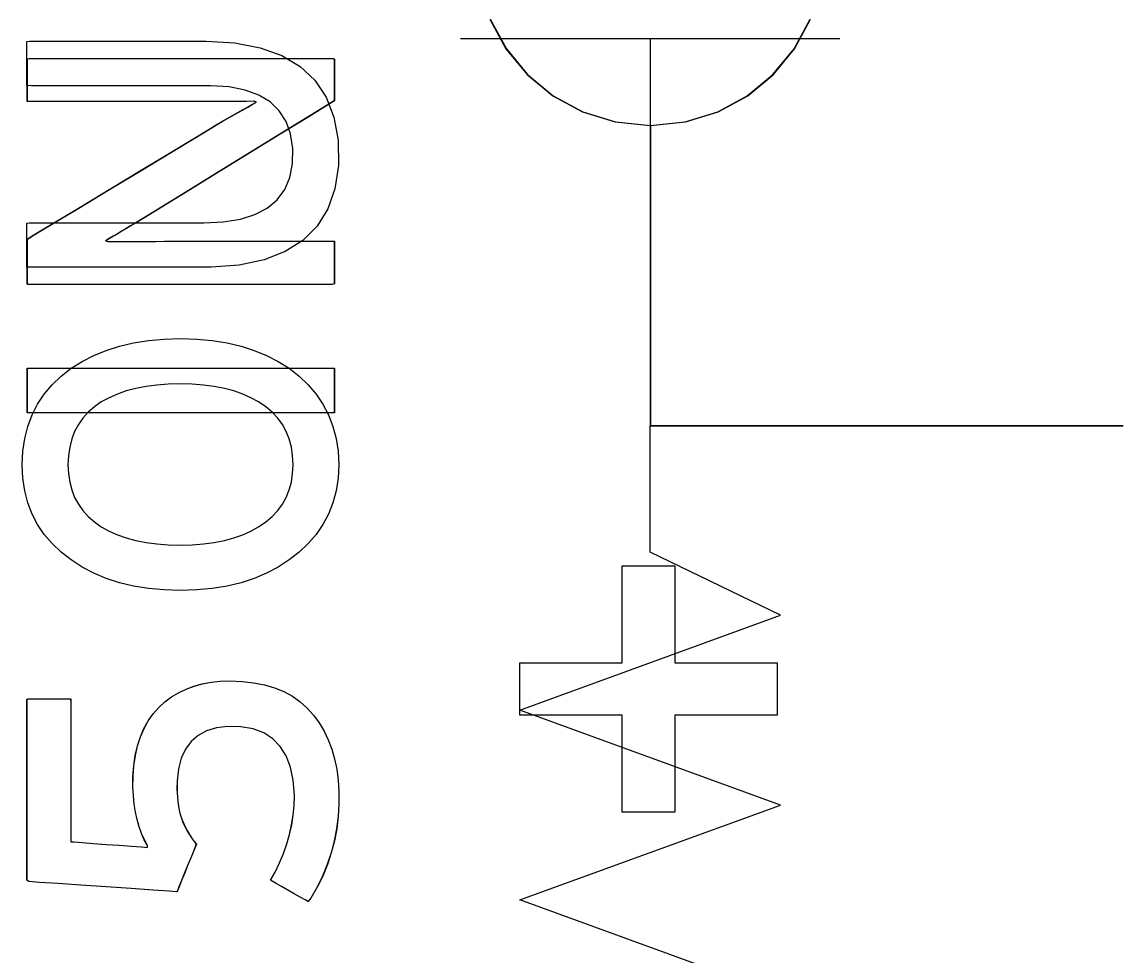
# Model space of a CAD drawing. Extents: x 1 to 47.7, y 0.2 to 35.
# Drawn here: x 34.6095 to 34.9579, y 9.0671 to 9.3629 of the extents above; entities that cross this region are included whole.
import ezdxf

# ---------------------------------------------------------------- set-up
doc = ezdxf.new("R2010")
doc.units = 0
doc.header["$MEASUREMENT"] = 0
for name, color, linetype in [('5_1___24__TARGET_LEDS___12', 7, 'CONTINUOUS'), ('6_2___8__INDEPENDENT_INPUT', 7, 'CONTINUOUS'), ('6_3___8__OPTOISO_INDEPENDE', 7, 'CONTINUOUS'), ('6_4___24__OPTOISO_INDEPEND', 7, 'CONTINUOUS'), ('6_5___8__INDEPENDENT_INPUT', 7, 'CONTINUOUS'), ('6_6___8__INDEPENDENT_INPUT', 7, 'CONTINUOUS'), ('6_7___8__OPTOISO_INDEPENDE', 7, 'CONTINUOUS'), ('6_8___8__OPTOISO_INDEPENDE', 7, 'CONTINUOUS')]:
    doc.layers.add(name, color=color, linetype=linetype)

msp = doc.modelspace()

# ---------------------------------------------------------------- linework, layer by layer
at = {"layer": '5_1___24__TARGET_LEDS___12'}
for points in [[(34.75772, 9.36377), (34.7628, 9.35443), (34.76951, 9.34629), (34.77765, 9.33957), (34.787, 9.3345), (34.79733, 9.33129), (34.80842, 9.33018), (34.8195, 9.33129), (34.82983, 9.3345), (34.83917, 9.33957), (34.8473, 9.34629), (34.85402, 9.35443), (34.85908, 9.36377)], [(34.80842, 9.33018), (34.80842, 9.23518), (34.95803, 9.23518)], [(34.70839, 9.23922), (34.61121, 9.23922), (34.61121, 9.25331), (34.70839, 9.25331), (34.70839, 9.23922)]]:
    msp.add_lwpolyline(points, dxfattribs=at)
msp.add_lwpolyline([(34.70839, 9.33795), (34.70616, 9.33658), (34.70023, 9.33293), (34.69169, 9.32767), (34.68165, 9.32149), (34.67121, 9.31507), (34.66149, 9.30908), (34.65358, 9.30421), (34.6486, 9.30114), (34.64699, 9.30016), (34.64546, 9.29925), (34.64398, 9.29837), (34.64255, 9.29751), (34.64115, 9.29669), (34.6398, 9.29589), (34.63849, 9.29513), (34.63723, 9.29439), (34.63601, 9.29368), (34.6368, 9.29339), (34.63913, 9.29339), (34.64155, 9.2934), (34.64403, 9.29341), (34.64659, 9.29343), (34.64923, 9.29345), (34.65194, 9.29347), (34.65473, 9.29349), (34.6576, 9.29352), (34.65938, 9.29352), (34.6639, 9.29352), (34.67071, 9.29352), (34.67888, 9.29352), (34.68752, 9.29352), (34.69569, 9.29352), (34.7025, 9.29352), (34.70702, 9.29352), (34.70839, 9.29351), (34.70839, 9.29288), (34.70839, 9.29145), (34.70839, 9.28947), (34.70839, 9.28719), (34.70839, 9.28485), (34.70839, 9.28271), (34.70839, 9.28101), (34.70839, 9.28001), (34.70771, 9.27984), (34.70141, 9.27984), (34.68995, 9.27984), (34.67509, 9.27984), (34.6586, 9.27984), (34.64224, 9.27984), (34.62776, 9.27984), (34.61693, 9.27984), (34.61151, 9.27984), (34.61121, 9.28011), (34.61121, 9.28129), (34.61121, 9.28315), (34.61121, 9.28545), (34.61121, 9.28791), (34.61121, 9.29028), (34.61121, 9.29229), (34.61121, 9.29369), (34.61121, 9.29422), (34.61337, 9.29552), (34.61914, 9.29901), (34.62745, 9.30402), (34.63722, 9.30991), (34.64738, 9.31604), (34.65684, 9.32175), (34.66454, 9.32639), (34.66939, 9.32932), (34.67105, 9.33031), (34.67285, 9.33136), (34.67459, 9.33237), (34.67627, 9.33334), (34.67789, 9.33426), (34.67945, 9.33514), (34.68094, 9.33597), (34.68237, 9.33677), (34.68373, 9.33751), (34.68295, 9.3378), (34.68055, 9.33778), (34.67807, 9.33775), (34.67552, 9.33773), (34.67291, 9.33772), (34.67023, 9.3377), (34.66748, 9.33769), (34.66467, 9.33769), (34.66178, 9.33769), (34.66, 9.33769), (34.6555, 9.33769), (34.64872, 9.33769), (34.64058, 9.33769), (34.63199, 9.33769), (34.62385, 9.33769), (34.61707, 9.33769), (34.61257, 9.33769), (34.61121, 9.3377), (34.61121, 9.33833), (34.61121, 9.33976), (34.61121, 9.34174), (34.61121, 9.34403), (34.61121, 9.34636), (34.61121, 9.3485), (34.61121, 9.3502), (34.61121, 9.3512), (34.61189, 9.35137), (34.61818, 9.35137), (34.62964, 9.35137), (34.6445, 9.35137), (34.66099, 9.35137), (34.67736, 9.35137), (34.69184, 9.35137), (34.70267, 9.35137), (34.70808, 9.35137), (34.70839, 9.35112), (34.70839, 9.35002), (34.70839, 9.34828), (34.70839, 9.34614), (34.70839, 9.34384), (34.70839, 9.34163), (34.70839, 9.33975), (34.70839, 9.33844)], close=True, dxfattribs=at)
at = {"layer": '6_2___8__INDEPENDENT_INPUT'}
for points in [[(34.66774, 9.35681), (34.67686, 9.35626), (34.68486, 9.35474), (34.69176, 9.35226), (34.69754, 9.34883), (34.70221, 9.34443), (34.70577, 9.33907), (34.70821, 9.33275), (34.70955, 9.32548), (34.70967, 9.31745), (34.70852, 9.31011), (34.70626, 9.30372), (34.70289, 9.29828), (34.69841, 9.29378), (34.69281, 9.29024), (34.6861, 9.28764), (34.67828, 9.286), (34.66935, 9.2853), (34.66605, 9.28528), (34.66105, 9.28528), (34.65339, 9.28528), (34.64414, 9.28528), (34.63436, 9.28528), (34.6251, 9.28528), (34.61744, 9.28528), (34.61244, 9.28528), (34.61107, 9.2853), (34.61107, 9.28602), (34.61107, 9.28757), (34.61107, 9.28968), (34.61107, 9.29208), (34.61107, 9.2945), (34.61107, 9.29669), (34.61107, 9.29837), (34.61107, 9.29928), (34.61185, 9.29937), (34.61616, 9.29937), (34.62333, 9.29937), (34.63229, 9.29937), (34.642, 9.29937), (34.65138, 9.29937), (34.6594, 9.29937), (34.66498, 9.29937), (34.66707, 9.29937), (34.67322, 9.29966), (34.67861, 9.30054), (34.68324, 9.30199), (34.68713, 9.30403), (34.69026, 9.30665), (34.69264, 9.30986), (34.69426, 9.31364), (34.69514, 9.31801), (34.69522, 9.32291), (34.69452, 9.32747), (34.69309, 9.33144), (34.69094, 9.33481), (34.68806, 9.33759), (34.68445, 9.33976), (34.68012, 9.34134), (34.67506, 9.34233), (34.66927, 9.34271), (34.66664, 9.34272), (34.66158, 9.34272), (34.65384, 9.34272), (34.64449, 9.34272), (34.6346, 9.34272), (34.62525, 9.34272), (34.61751, 9.34272), (34.61246, 9.34272), (34.61107, 9.34274), (34.61107, 9.34347), (34.61107, 9.34501), (34.61107, 9.34712), (34.61107, 9.34952), (34.61107, 9.35195), (34.61107, 9.35413), (34.61107, 9.35581), (34.61107, 9.35672), (34.61186, 9.35681), (34.61622, 9.35681), (34.62348, 9.35681), (34.63255, 9.35681), (34.64236, 9.35681), (34.65186, 9.35681), (34.65997, 9.35681), (34.66562, 9.35681)], [(34.65963, 9.26275), (34.6648, 9.26257), (34.66973, 9.26211), (34.6744, 9.26136), (34.67882, 9.26033), (34.683, 9.259), (34.68692, 9.25739), (34.6906, 9.25549), (34.69402, 9.25331), (34.69722, 9.25082), (34.7001, 9.24808), (34.70261, 9.24513), (34.70474, 9.24195), (34.7065, 9.23856), (34.70789, 9.23495), (34.7089, 9.23112), (34.70954, 9.22708), (34.70981, 9.22281), (34.70954, 9.21858), (34.7089, 9.21457), (34.70789, 9.21078), (34.7065, 9.20722), (34.70474, 9.20387), (34.70261, 9.20075), (34.7001, 9.19785), (34.69722, 9.19517), (34.69402, 9.19268), (34.6906, 9.19044), (34.68692, 9.1885), (34.683, 9.18685), (34.67882, 9.18549), (34.6744, 9.18443), (34.66973, 9.18366), (34.6648, 9.18319), (34.65963, 9.18301), (34.65445, 9.18319), (34.64952, 9.18366), (34.64483, 9.18443), (34.64039, 9.18549), (34.63619, 9.18685), (34.63223, 9.1885), (34.62852, 9.19044), (34.62505, 9.19268), (34.62186, 9.19517), (34.61902, 9.19785), (34.61655, 9.20075), (34.61445, 9.20387), (34.61272, 9.20722), (34.61136, 9.21078), (34.61038, 9.21457), (34.60976, 9.21858), (34.60951, 9.22281), (34.60976, 9.22708), (34.61038, 9.23112), (34.61136, 9.23495), (34.61272, 9.23856), (34.61445, 9.24195), (34.61655, 9.24513), (34.61902, 9.24808), (34.62186, 9.25082), (34.62505, 9.25331), (34.62852, 9.25549), (34.63223, 9.25739), (34.63619, 9.259), (34.64039, 9.26033), (34.64483, 9.26136), (34.64952, 9.26211), (34.65445, 9.26257)], [(34.65963, 9.24839), (34.65581, 9.2483), (34.65219, 9.24803), (34.64877, 9.24758), (34.64554, 9.24696), (34.64251, 9.24616), (34.63968, 9.24517), (34.63705, 9.24402), (34.63461, 9.24268), (34.6324, 9.24116), (34.63046, 9.23946), (34.62878, 9.23759), (34.62735, 9.23555), (34.62617, 9.23334), (34.62526, 9.23096), (34.62459, 9.22841), (34.62418, 9.2257), (34.62402, 9.22281), (34.62418, 9.21999), (34.62459, 9.21732), (34.62526, 9.21482), (34.62617, 9.21248), (34.62735, 9.2103), (34.62878, 9.20828), (34.63046, 9.20643), (34.6324, 9.20473), (34.63461, 9.2032), (34.63705, 9.20183), (34.63968, 9.20065), (34.64251, 9.19965), (34.64554, 9.19883), (34.64877, 9.19819), (34.65219, 9.19774), (34.65581, 9.19747), (34.65963, 9.19737), (34.6634, 9.19747), (34.66698, 9.19774), (34.67036, 9.19819), (34.67356, 9.19883), (34.67655, 9.19965), (34.67936, 9.20065), (34.68197, 9.20183), (34.68438, 9.2032), (34.68664, 9.20473), (34.68867, 9.20643), (34.69043, 9.20828), (34.69192, 9.2103), (34.69313, 9.21248), (34.69408, 9.21482), (34.69476, 9.21732), (34.69516, 9.21999), (34.6953, 9.22281), (34.69516, 9.2257), (34.69476, 9.22841), (34.69408, 9.23096), (34.69313, 9.23334), (34.69192, 9.23555), (34.69043, 9.23759), (34.68867, 9.23946), (34.68664, 9.24116), (34.68438, 9.24268), (34.68197, 9.24402), (34.67936, 9.24517), (34.67655, 9.24616), (34.67356, 9.24696), (34.67036, 9.24758), (34.66698, 9.24803), (34.6634, 9.2483)]]:
    msp.add_lwpolyline(points, close=True, dxfattribs=at)
for points in [[(34.7483, 9.35769), (34.8683, 9.35769)], [(34.80829, 9.35769), (34.80829, 9.2352), (34.95794, 9.2352)]]:
    msp.add_lwpolyline(points, dxfattribs=at)
at = {"layer": '6_3___8__OPTOISO_INDEPENDE'}
for points in [[(34.66774, 9.35681), (34.67686, 9.35626), (34.68486, 9.35474), (34.69176, 9.35226), (34.69754, 9.34883), (34.70221, 9.34443), (34.70577, 9.33907), (34.70821, 9.33275), (34.70955, 9.32548), (34.70967, 9.31745), (34.70852, 9.31011), (34.70626, 9.30372), (34.70289, 9.29828), (34.69841, 9.29378), (34.69281, 9.29024), (34.6861, 9.28764), (34.67828, 9.286), (34.66935, 9.2853), (34.66605, 9.28528), (34.66105, 9.28528), (34.65339, 9.28528), (34.64414, 9.28528), (34.63436, 9.28528), (34.6251, 9.28528), (34.61744, 9.28528), (34.61244, 9.28528), (34.61107, 9.2853), (34.61107, 9.28602), (34.61107, 9.28757), (34.61107, 9.28968), (34.61107, 9.29208), (34.61107, 9.2945), (34.61107, 9.29669), (34.61107, 9.29837), (34.61107, 9.29928), (34.61185, 9.29937), (34.61616, 9.29937), (34.62333, 9.29937), (34.63229, 9.29937), (34.642, 9.29937), (34.65138, 9.29937), (34.6594, 9.29937), (34.66498, 9.29937), (34.66707, 9.29937), (34.67322, 9.29966), (34.67861, 9.30054), (34.68324, 9.30199), (34.68713, 9.30403), (34.69026, 9.30665), (34.69264, 9.30986), (34.69426, 9.31364), (34.69514, 9.31801), (34.69522, 9.32291), (34.69452, 9.32747), (34.69309, 9.33144), (34.69094, 9.33481), (34.68806, 9.33759), (34.68445, 9.33976), (34.68012, 9.34134), (34.67506, 9.34233), (34.66927, 9.34271), (34.66664, 9.34272), (34.66158, 9.34272), (34.65384, 9.34272), (34.64449, 9.34272), (34.6346, 9.34272), (34.62525, 9.34272), (34.61751, 9.34272), (34.61246, 9.34272), (34.61107, 9.34274), (34.61107, 9.34347), (34.61107, 9.34501), (34.61107, 9.34712), (34.61107, 9.34952), (34.61107, 9.35195), (34.61107, 9.35413), (34.61107, 9.35581), (34.61107, 9.35672), (34.61186, 9.35681), (34.61622, 9.35681), (34.62348, 9.35681), (34.63255, 9.35681), (34.64236, 9.35681), (34.65186, 9.35681), (34.65997, 9.35681), (34.66562, 9.35681)], [(34.65963, 9.26275), (34.6648, 9.26257), (34.66973, 9.26211), (34.6744, 9.26136), (34.67882, 9.26033), (34.683, 9.259), (34.68692, 9.25739), (34.6906, 9.25549), (34.69402, 9.25331), (34.69722, 9.25082), (34.7001, 9.24808), (34.70261, 9.24513), (34.70474, 9.24195), (34.7065, 9.23856), (34.70789, 9.23495), (34.7089, 9.23112), (34.70954, 9.22708), (34.70981, 9.22281), (34.70954, 9.21858), (34.7089, 9.21457), (34.70789, 9.21078), (34.7065, 9.20722), (34.70474, 9.20387), (34.70261, 9.20075), (34.7001, 9.19785), (34.69722, 9.19517), (34.69402, 9.19268), (34.6906, 9.19044), (34.68692, 9.1885), (34.683, 9.18685), (34.67882, 9.18549), (34.6744, 9.18443), (34.66973, 9.18366), (34.6648, 9.18319), (34.65963, 9.18301), (34.65445, 9.18319), (34.64952, 9.18366), (34.64483, 9.18443), (34.64039, 9.18549), (34.63619, 9.18685), (34.63223, 9.1885), (34.62852, 9.19044), (34.62505, 9.19268), (34.62186, 9.19517), (34.61902, 9.19785), (34.61655, 9.20075), (34.61445, 9.20387), (34.61272, 9.20722), (34.61136, 9.21078), (34.61038, 9.21457), (34.60976, 9.21858), (34.60951, 9.22281), (34.60976, 9.22708), (34.61038, 9.23112), (34.61136, 9.23495), (34.61272, 9.23856), (34.61445, 9.24195), (34.61655, 9.24513), (34.61902, 9.24808), (34.62186, 9.25082), (34.62505, 9.25331), (34.62852, 9.25549), (34.63223, 9.25739), (34.63619, 9.259), (34.64039, 9.26033), (34.64483, 9.26136), (34.64952, 9.26211), (34.65445, 9.26257)], [(34.65963, 9.24839), (34.65581, 9.2483), (34.65219, 9.24803), (34.64877, 9.24758), (34.64554, 9.24696), (34.64251, 9.24616), (34.63968, 9.24517), (34.63705, 9.24402), (34.63461, 9.24268), (34.6324, 9.24116), (34.63046, 9.23946), (34.62878, 9.23759), (34.62735, 9.23555), (34.62617, 9.23334), (34.62526, 9.23096), (34.62459, 9.22841), (34.62418, 9.2257), (34.62402, 9.22281), (34.62418, 9.21999), (34.62459, 9.21732), (34.62526, 9.21482), (34.62617, 9.21248), (34.62735, 9.2103), (34.62878, 9.20828), (34.63046, 9.20643), (34.6324, 9.20473), (34.63461, 9.2032), (34.63705, 9.20183), (34.63968, 9.20065), (34.64251, 9.19965), (34.64554, 9.19883), (34.64877, 9.19819), (34.65219, 9.19774), (34.65581, 9.19747), (34.65963, 9.19737), (34.6634, 9.19747), (34.66698, 9.19774), (34.67036, 9.19819), (34.67356, 9.19883), (34.67655, 9.19965), (34.67936, 9.20065), (34.68197, 9.20183), (34.68438, 9.2032), (34.68664, 9.20473), (34.68867, 9.20643), (34.69043, 9.20828), (34.69192, 9.2103), (34.69313, 9.21248), (34.69408, 9.21482), (34.69476, 9.21732), (34.69516, 9.21999), (34.6953, 9.22281), (34.69516, 9.2257), (34.69476, 9.22841), (34.69408, 9.23096), (34.69313, 9.23334), (34.69192, 9.23555), (34.69043, 9.23759), (34.68867, 9.23946), (34.68664, 9.24116), (34.68438, 9.24268), (34.68197, 9.24402), (34.67936, 9.24517), (34.67655, 9.24616), (34.67356, 9.24696), (34.67036, 9.24758), (34.66698, 9.24803), (34.6634, 9.2483)]]:
    msp.add_lwpolyline(points, close=True, dxfattribs=at)
for points in [[(34.7483, 9.3577), (34.8683, 9.3577)], [(34.80829, 9.3577), (34.80829, 9.23522), (34.95794, 9.23522)]]:
    msp.add_lwpolyline(points, dxfattribs=at)
at = {"layer": '6_4___24__OPTOISO_INDEPEND'}
for points in [[(34.75759, 9.36377), (34.76267, 9.35443), (34.76938, 9.34629), (34.77752, 9.33957), (34.78687, 9.3345), (34.7972, 9.33129), (34.80829, 9.33018), (34.81937, 9.33129), (34.8297, 9.3345), (34.83904, 9.33957), (34.84717, 9.34629), (34.85389, 9.35443), (34.85895, 9.36377)], [(34.80829, 9.33018), (34.80829, 9.23518), (34.95794, 9.23518)], [(34.70828, 9.23922), (34.6111, 9.23922), (34.6111, 9.25331), (34.70828, 9.25331), (34.70828, 9.23922)]]:
    msp.add_lwpolyline(points, dxfattribs=at)
msp.add_lwpolyline([(34.70828, 9.33795), (34.70606, 9.33658), (34.70012, 9.33293), (34.69158, 9.32767), (34.68154, 9.32149), (34.67111, 9.31507), (34.66138, 9.30908), (34.65347, 9.30421), (34.64849, 9.30114), (34.64688, 9.30016), (34.64536, 9.29925), (34.64388, 9.29837), (34.64244, 9.29751), (34.64104, 9.29669), (34.63969, 9.29589), (34.63839, 9.29513), (34.63712, 9.29439), (34.6359, 9.29368), (34.63669, 9.29339), (34.63903, 9.29339), (34.64144, 9.2934), (34.64392, 9.29341), (34.64649, 9.29343), (34.64912, 9.29345), (34.65184, 9.29347), (34.65462, 9.29349), (34.65749, 9.29352), (34.65927, 9.29352), (34.66379, 9.29352), (34.6706, 9.29352), (34.67878, 9.29352), (34.68741, 9.29352), (34.69558, 9.29352), (34.70239, 9.29352), (34.70691, 9.29352), (34.70828, 9.29351), (34.70828, 9.29288), (34.70828, 9.29145), (34.70828, 9.28947), (34.70828, 9.28719), (34.70828, 9.28485), (34.70828, 9.28271), (34.70828, 9.28101), (34.70828, 9.28001), (34.7076, 9.27984), (34.7013, 9.27984), (34.68984, 9.27984), (34.67499, 9.27984), (34.65849, 9.27984), (34.64213, 9.27984), (34.62765, 9.27984), (34.61682, 9.27984), (34.6114, 9.27984), (34.6111, 9.28011), (34.6111, 9.28129), (34.6111, 9.28315), (34.6111, 9.28545), (34.6111, 9.28791), (34.6111, 9.29028), (34.6111, 9.29229), (34.6111, 9.29369), (34.6111, 9.29422), (34.61326, 9.29552), (34.61904, 9.29901), (34.62735, 9.30402), (34.63712, 9.30991), (34.64727, 9.31604), (34.65673, 9.32175), (34.66443, 9.32639), (34.66928, 9.32932), (34.67094, 9.33031), (34.67274, 9.33136), (34.67448, 9.33237), (34.67616, 9.33334), (34.67778, 9.33426), (34.67934, 9.33514), (34.68083, 9.33597), (34.68226, 9.33677), (34.68362, 9.33751), (34.68285, 9.3378), (34.68044, 9.33778), (34.67796, 9.33775), (34.67542, 9.33773), (34.6728, 9.33772), (34.67012, 9.3377), (34.66737, 9.33769), (34.66456, 9.33769), (34.66167, 9.33769), (34.65989, 9.33769), (34.65539, 9.33769), (34.64862, 9.33769), (34.64047, 9.33769), (34.63188, 9.33769), (34.62374, 9.33769), (34.61696, 9.33769), (34.61246, 9.33769), (34.6111, 9.3377), (34.6111, 9.33833), (34.6111, 9.33976), (34.6111, 9.34174), (34.6111, 9.34403), (34.6111, 9.34636), (34.6111, 9.3485), (34.6111, 9.3502), (34.6111, 9.3512), (34.61178, 9.35137), (34.61808, 9.35137), (34.62953, 9.35137), (34.64439, 9.35137), (34.66088, 9.35137), (34.67725, 9.35137), (34.69173, 9.35137), (34.70256, 9.35137), (34.70797, 9.35137), (34.70828, 9.35112), (34.70828, 9.35002), (34.70828, 9.34828), (34.70828, 9.34614), (34.70828, 9.34384), (34.70828, 9.34163), (34.70828, 9.33975), (34.70828, 9.33844)], close=True, dxfattribs=at)
at = {"layer": '6_5___8__INDEPENDENT_INPUT'}
msp.add_lwpolyline([(34.95795, 8.93511), (34.80828, 8.93511), (34.80828, 9.00508), (34.76703, 9.02509), (34.84954, 9.05511), (34.76703, 9.08512), (34.84954, 9.11514), (34.76703, 9.14515), (34.84954, 9.17517), (34.80828, 9.19517), (34.80828, 9.23511), (34.95795, 9.23511)], dxfattribs=at)
msp.add_lwpolyline([(34.67525, 9.15443), (34.67915, 9.15427), (34.68281, 9.15385), (34.68623, 9.15317), (34.68941, 9.15222), (34.69236, 9.15102), (34.69507, 9.14955), (34.69754, 9.14783), (34.69977, 9.14584), (34.70177, 9.14359), (34.70354, 9.14116), (34.70509, 9.13856), (34.70642, 9.13579), (34.70753, 9.13285), (34.70842, 9.12974), (34.70909, 9.12646), (34.70955, 9.12301), (34.70978, 9.11938), (34.70979, 9.11551), (34.70955, 9.11153), (34.70907, 9.10762), (34.70833, 9.10378), (34.70735, 9.10001), (34.70612, 9.09632), (34.70464, 9.09269), (34.7029, 9.08913), (34.70092, 9.08565), (34.70001, 9.08461), (34.69907, 9.08515), (34.69755, 9.08601), (34.69566, 9.08708), (34.69362, 9.08824), (34.69163, 9.08937), (34.68992, 9.09034), (34.68869, 9.09103), (34.68817, 9.09133), (34.68959, 9.09394), (34.69102, 9.09689), (34.69225, 9.09986), (34.6933, 9.10284), (34.69416, 9.10585), (34.69483, 9.10887), (34.69531, 9.11191), (34.69561, 9.11497), (34.6957, 9.11827), (34.69533, 9.12298), (34.69447, 9.12712), (34.6931, 9.13069), (34.69124, 9.13368), (34.68887, 9.1361), (34.68601, 9.13795), (34.68265, 9.13922), (34.67878, 9.13992), (34.67463, 9.14001), (34.67105, 9.13953), (34.66791, 9.13857), (34.66523, 9.13713), (34.663, 9.13522), (34.66122, 9.13283), (34.65989, 9.12997), (34.65901, 9.12664), (34.65859, 9.12283), (34.65855, 9.12025), (34.65859, 9.11895), (34.65867, 9.1177), (34.65878, 9.11648), (34.65894, 9.11529), (34.65914, 9.11415), (34.65937, 9.11304), (34.65964, 9.11197), (34.65996, 9.11094), (34.66034, 9.10995), (34.66077, 9.10899), (34.66123, 9.10804), (34.66172, 9.10711), (34.66224, 9.1062), (34.6628, 9.10531), (34.66339, 9.10444), (34.66401, 9.10358), (34.66466, 9.10275), (34.66444, 9.10221), (34.66385, 9.10076), (34.663, 9.09868), (34.66201, 9.09623), (34.66097, 9.09367), (34.65999, 9.09128), (34.65919, 9.08931), (34.65868, 9.08805), (34.65845, 9.08772), (34.65604, 9.08788), (34.65096, 9.08823), (34.64405, 9.0887), (34.63616, 9.08923), (34.62813, 9.08978), (34.6208, 9.09028), (34.61501, 9.09067), (34.61162, 9.0909), (34.61107, 9.09137), (34.61107, 9.09512), (34.61107, 9.1019), (34.61107, 9.11067), (34.61107, 9.12041), (34.61107, 9.1301), (34.61107, 9.1387), (34.61107, 9.14519), (34.61107, 9.14855), (34.6113, 9.14879), (34.61238, 9.14879), (34.61413, 9.14879), (34.6163, 9.14879), (34.61864, 9.14879), (34.62092, 9.14879), (34.62289, 9.14879), (34.6243, 9.14879), (34.6249, 9.14879), (34.62491, 9.14749), (34.62491, 9.14341), (34.62491, 9.13731), (34.62491, 9.13002), (34.62491, 9.12232), (34.62491, 9.11502), (34.62491, 9.10893), (34.62491, 9.10485), (34.62492, 9.10355), (34.62599, 9.10347), (34.6285, 9.10328), (34.63201, 9.10302), (34.63608, 9.10271), (34.64027, 9.1024), (34.64414, 9.10211), (34.64726, 9.10188), (34.64918, 9.10174), (34.64923, 9.1023), (34.64822, 9.10417), (34.64733, 9.10617), (34.64657, 9.10829), (34.64593, 9.11054), (34.64541, 9.1129), (34.64502, 9.1154), (34.64475, 9.11802), (34.6446, 9.12076), (34.64462, 9.12405), (34.64488, 9.12754), (34.64536, 9.13082), (34.64606, 9.13388), (34.64696, 9.13673), (34.64809, 9.13937), (34.64943, 9.14179), (34.65099, 9.144), (34.65276, 9.146), (34.65472, 9.14777), (34.65682, 9.14933), (34.65906, 9.15069), (34.66142, 9.15183), (34.66392, 9.15277), (34.66655, 9.1535), (34.66932, 9.15402), (34.67222, 9.15433)], close=True, dxfattribs=at)
at = {"layer": '6_6___8__INDEPENDENT_INPUT'}
for points in [[(34.66774, 9.35681), (34.67686, 9.35626), (34.68486, 9.35474), (34.69176, 9.35226), (34.69754, 9.34883), (34.70221, 9.34443), (34.70577, 9.33907), (34.70821, 9.33275), (34.70955, 9.32548), (34.70967, 9.31745), (34.70852, 9.31011), (34.70626, 9.30372), (34.70289, 9.29828), (34.69841, 9.29378), (34.69281, 9.29024), (34.6861, 9.28764), (34.67828, 9.286), (34.66935, 9.2853), (34.66605, 9.28528), (34.66105, 9.28528), (34.65339, 9.28528), (34.64414, 9.28528), (34.63436, 9.28528), (34.6251, 9.28528), (34.61744, 9.28528), (34.61244, 9.28528), (34.61107, 9.2853), (34.61107, 9.28602), (34.61107, 9.28757), (34.61107, 9.28968), (34.61107, 9.29208), (34.61107, 9.2945), (34.61107, 9.29669), (34.61107, 9.29837), (34.61107, 9.29928), (34.61185, 9.29937), (34.61616, 9.29937), (34.62333, 9.29937), (34.63229, 9.29937), (34.642, 9.29937), (34.65138, 9.29937), (34.6594, 9.29937), (34.66498, 9.29937), (34.66707, 9.29937), (34.67322, 9.29966), (34.67861, 9.30054), (34.68324, 9.30199), (34.68713, 9.30403), (34.69026, 9.30665), (34.69264, 9.30986), (34.69426, 9.31364), (34.69514, 9.31801), (34.69522, 9.32291), (34.69452, 9.32747), (34.69309, 9.33144), (34.69094, 9.33481), (34.68806, 9.33759), (34.68445, 9.33976), (34.68012, 9.34134), (34.67506, 9.34233), (34.66927, 9.34271), (34.66664, 9.34272), (34.66158, 9.34272), (34.65384, 9.34272), (34.64449, 9.34272), (34.6346, 9.34272), (34.62525, 9.34272), (34.61751, 9.34272), (34.61246, 9.34272), (34.61107, 9.34274), (34.61107, 9.34347), (34.61107, 9.34501), (34.61107, 9.34712), (34.61107, 9.34952), (34.61107, 9.35195), (34.61107, 9.35413), (34.61107, 9.35581), (34.61107, 9.35672), (34.61186, 9.35681), (34.61622, 9.35681), (34.62348, 9.35681), (34.63255, 9.35681), (34.64236, 9.35681), (34.65186, 9.35681), (34.65997, 9.35681), (34.66562, 9.35681)], [(34.65963, 9.26275), (34.6648, 9.26257), (34.66973, 9.26211), (34.6744, 9.26136), (34.67882, 9.26033), (34.683, 9.259), (34.68692, 9.25739), (34.6906, 9.25549), (34.69402, 9.25331), (34.69722, 9.25082), (34.7001, 9.24808), (34.70261, 9.24513), (34.70474, 9.24195), (34.7065, 9.23856), (34.70789, 9.23495), (34.7089, 9.23112), (34.70954, 9.22708), (34.70981, 9.22281), (34.70954, 9.21858), (34.7089, 9.21457), (34.70789, 9.21078), (34.7065, 9.20722), (34.70474, 9.20387), (34.70261, 9.20075), (34.7001, 9.19785), (34.69722, 9.19517), (34.69402, 9.19268), (34.6906, 9.19044), (34.68692, 9.1885), (34.683, 9.18685), (34.67882, 9.18549), (34.6744, 9.18443), (34.66973, 9.18366), (34.6648, 9.18319), (34.65963, 9.18301), (34.65445, 9.18319), (34.64952, 9.18366), (34.64483, 9.18443), (34.64039, 9.18549), (34.63619, 9.18685), (34.63223, 9.1885), (34.62852, 9.19044), (34.62505, 9.19268), (34.62186, 9.19517), (34.61902, 9.19785), (34.61655, 9.20075), (34.61445, 9.20387), (34.61272, 9.20722), (34.61136, 9.21078), (34.61038, 9.21457), (34.60976, 9.21858), (34.60951, 9.22281), (34.60976, 9.22708), (34.61038, 9.23112), (34.61136, 9.23495), (34.61272, 9.23856), (34.61445, 9.24195), (34.61655, 9.24513), (34.61902, 9.24808), (34.62186, 9.25082), (34.62505, 9.25331), (34.62852, 9.25549), (34.63223, 9.25739), (34.63619, 9.259), (34.64039, 9.26033), (34.64483, 9.26136), (34.64952, 9.26211), (34.65445, 9.26257)], [(34.65963, 9.24839), (34.65581, 9.2483), (34.65219, 9.24803), (34.64877, 9.24758), (34.64554, 9.24696), (34.64251, 9.24616), (34.63968, 9.24517), (34.63705, 9.24402), (34.63461, 9.24268), (34.6324, 9.24116), (34.63046, 9.23946), (34.62878, 9.23759), (34.62735, 9.23555), (34.62617, 9.23334), (34.62526, 9.23096), (34.62459, 9.22841), (34.62418, 9.2257), (34.62402, 9.22281), (34.62418, 9.21999), (34.62459, 9.21732), (34.62526, 9.21482), (34.62617, 9.21248), (34.62735, 9.2103), (34.62878, 9.20828), (34.63046, 9.20643), (34.6324, 9.20473), (34.63461, 9.2032), (34.63705, 9.20183), (34.63968, 9.20065), (34.64251, 9.19965), (34.64554, 9.19883), (34.64877, 9.19819), (34.65219, 9.19774), (34.65581, 9.19747), (34.65963, 9.19737), (34.6634, 9.19747), (34.66698, 9.19774), (34.67036, 9.19819), (34.67356, 9.19883), (34.67655, 9.19965), (34.67936, 9.20065), (34.68197, 9.20183), (34.68438, 9.2032), (34.68664, 9.20473), (34.68867, 9.20643), (34.69043, 9.20828), (34.69192, 9.2103), (34.69313, 9.21248), (34.69408, 9.21482), (34.69476, 9.21732), (34.69516, 9.21999), (34.6953, 9.22281), (34.69516, 9.2257), (34.69476, 9.22841), (34.69408, 9.23096), (34.69313, 9.23334), (34.69192, 9.23555), (34.69043, 9.23759), (34.68867, 9.23946), (34.68664, 9.24116), (34.68438, 9.24268), (34.68197, 9.24402), (34.67936, 9.24517), (34.67655, 9.24616), (34.67356, 9.24696), (34.67036, 9.24758), (34.66698, 9.24803), (34.6634, 9.2483)]]:
    msp.add_lwpolyline(points, close=True, dxfattribs=at)
for points in [[(34.7483, 9.35769), (34.8683, 9.35769)], [(34.80829, 9.35769), (34.80829, 9.2352), (34.95794, 9.2352)], [(34.81607, 9.16012), (34.84854, 9.16012), (34.84854, 9.14353), (34.81607, 9.14353), (34.81607, 9.11289), (34.79949, 9.11289), (34.79949, 9.14353), (34.76702, 9.14353), (34.76702, 9.16012), (34.79949, 9.16012), (34.79949, 9.19087), (34.81607, 9.19087), (34.81607, 9.16012)]]:
    msp.add_lwpolyline(points, dxfattribs=at)
at = {"layer": '6_7___8__OPTOISO_INDEPENDE'}
for points in [[(34.66774, 9.35681), (34.67686, 9.35626), (34.68486, 9.35474), (34.69176, 9.35226), (34.69754, 9.34883), (34.70221, 9.34443), (34.70577, 9.33907), (34.70821, 9.33275), (34.70955, 9.32548), (34.70967, 9.31745), (34.70852, 9.31011), (34.70626, 9.30372), (34.70289, 9.29828), (34.69841, 9.29378), (34.69281, 9.29024), (34.6861, 9.28764), (34.67828, 9.286), (34.66935, 9.2853), (34.66605, 9.28528), (34.66105, 9.28528), (34.65339, 9.28528), (34.64414, 9.28528), (34.63436, 9.28528), (34.6251, 9.28528), (34.61744, 9.28528), (34.61244, 9.28528), (34.61107, 9.2853), (34.61107, 9.28602), (34.61107, 9.28757), (34.61107, 9.28968), (34.61107, 9.29208), (34.61107, 9.2945), (34.61107, 9.29669), (34.61107, 9.29837), (34.61107, 9.29928), (34.61185, 9.29937), (34.61616, 9.29937), (34.62333, 9.29937), (34.63229, 9.29937), (34.642, 9.29937), (34.65138, 9.29937), (34.6594, 9.29937), (34.66498, 9.29937), (34.66707, 9.29937), (34.67322, 9.29966), (34.67861, 9.30054), (34.68324, 9.30199), (34.68713, 9.30403), (34.69026, 9.30665), (34.69264, 9.30986), (34.69426, 9.31364), (34.69514, 9.31801), (34.69522, 9.32291), (34.69452, 9.32747), (34.69309, 9.33144), (34.69094, 9.33481), (34.68806, 9.33759), (34.68445, 9.33976), (34.68012, 9.34134), (34.67506, 9.34233), (34.66927, 9.34271), (34.66664, 9.34272), (34.66158, 9.34272), (34.65384, 9.34272), (34.64449, 9.34272), (34.6346, 9.34272), (34.62525, 9.34272), (34.61751, 9.34272), (34.61246, 9.34272), (34.61107, 9.34274), (34.61107, 9.34347), (34.61107, 9.34501), (34.61107, 9.34712), (34.61107, 9.34952), (34.61107, 9.35195), (34.61107, 9.35413), (34.61107, 9.35581), (34.61107, 9.35672), (34.61186, 9.35681), (34.61622, 9.35681), (34.62348, 9.35681), (34.63255, 9.35681), (34.64236, 9.35681), (34.65186, 9.35681), (34.65997, 9.35681), (34.66562, 9.35681)], [(34.65963, 9.26275), (34.6648, 9.26257), (34.66973, 9.26211), (34.6744, 9.26136), (34.67882, 9.26033), (34.683, 9.259), (34.68692, 9.25739), (34.6906, 9.25549), (34.69402, 9.25331), (34.69722, 9.25082), (34.7001, 9.24808), (34.70261, 9.24513), (34.70474, 9.24195), (34.7065, 9.23856), (34.70789, 9.23495), (34.7089, 9.23112), (34.70954, 9.22708), (34.70981, 9.22281), (34.70954, 9.21858), (34.7089, 9.21457), (34.70789, 9.21078), (34.7065, 9.20722), (34.70474, 9.20387), (34.70261, 9.20075), (34.7001, 9.19785), (34.69722, 9.19517), (34.69402, 9.19268), (34.6906, 9.19044), (34.68692, 9.1885), (34.683, 9.18685), (34.67882, 9.18549), (34.6744, 9.18443), (34.66973, 9.18366), (34.6648, 9.18319), (34.65963, 9.18301), (34.65445, 9.18319), (34.64952, 9.18366), (34.64483, 9.18443), (34.64039, 9.18549), (34.63619, 9.18685), (34.63223, 9.1885), (34.62852, 9.19044), (34.62505, 9.19268), (34.62186, 9.19517), (34.61902, 9.19785), (34.61655, 9.20075), (34.61445, 9.20387), (34.61272, 9.20722), (34.61136, 9.21078), (34.61038, 9.21457), (34.60976, 9.21858), (34.60951, 9.22281), (34.60976, 9.22708), (34.61038, 9.23112), (34.61136, 9.23495), (34.61272, 9.23856), (34.61445, 9.24195), (34.61655, 9.24513), (34.61902, 9.24808), (34.62186, 9.25082), (34.62505, 9.25331), (34.62852, 9.25549), (34.63223, 9.25739), (34.63619, 9.259), (34.64039, 9.26033), (34.64483, 9.26136), (34.64952, 9.26211), (34.65445, 9.26257)], [(34.65963, 9.24839), (34.65581, 9.2483), (34.65219, 9.24803), (34.64877, 9.24758), (34.64554, 9.24696), (34.64251, 9.24616), (34.63968, 9.24517), (34.63705, 9.24402), (34.63461, 9.24268), (34.6324, 9.24116), (34.63046, 9.23946), (34.62878, 9.23759), (34.62735, 9.23555), (34.62617, 9.23334), (34.62526, 9.23096), (34.62459, 9.22841), (34.62418, 9.2257), (34.62402, 9.22281), (34.62418, 9.21999), (34.62459, 9.21732), (34.62526, 9.21482), (34.62617, 9.21248), (34.62735, 9.2103), (34.62878, 9.20828), (34.63046, 9.20643), (34.6324, 9.20473), (34.63461, 9.2032), (34.63705, 9.20183), (34.63968, 9.20065), (34.64251, 9.19965), (34.64554, 9.19883), (34.64877, 9.19819), (34.65219, 9.19774), (34.65581, 9.19747), (34.65963, 9.19737), (34.6634, 9.19747), (34.66698, 9.19774), (34.67036, 9.19819), (34.67356, 9.19883), (34.67655, 9.19965), (34.67936, 9.20065), (34.68197, 9.20183), (34.68438, 9.2032), (34.68664, 9.20473), (34.68867, 9.20643), (34.69043, 9.20828), (34.69192, 9.2103), (34.69313, 9.21248), (34.69408, 9.21482), (34.69476, 9.21732), (34.69516, 9.21999), (34.6953, 9.22281), (34.69516, 9.2257), (34.69476, 9.22841), (34.69408, 9.23096), (34.69313, 9.23334), (34.69192, 9.23555), (34.69043, 9.23759), (34.68867, 9.23946), (34.68664, 9.24116), (34.68438, 9.24268), (34.68197, 9.24402), (34.67936, 9.24517), (34.67655, 9.24616), (34.67356, 9.24696), (34.67036, 9.24758), (34.66698, 9.24803), (34.6634, 9.2483)]]:
    msp.add_lwpolyline(points, close=True, dxfattribs=at)
for points in [[(34.7483, 9.3577), (34.8683, 9.3577)], [(34.80829, 9.3577), (34.80829, 9.23519), (34.95794, 9.23519)], [(34.81607, 9.16012), (34.84854, 9.16012), (34.84854, 9.14353), (34.81607, 9.14353), (34.81607, 9.11289), (34.79949, 9.11289), (34.79949, 9.14353), (34.76702, 9.14353), (34.76702, 9.16012), (34.79949, 9.16012), (34.79949, 9.19087), (34.81607, 9.19087), (34.81607, 9.16012)]]:
    msp.add_lwpolyline(points, dxfattribs=at)
at = {"layer": '6_8___8__OPTOISO_INDEPENDE'}
msp.add_lwpolyline([(34.95794, 8.93511), (34.8083, 8.93511), (34.8083, 9.00508), (34.76705, 9.02509), (34.84956, 9.05511), (34.76705, 9.08512), (34.84956, 9.11514), (34.76705, 9.14515), (34.84956, 9.17517), (34.8083, 9.19517), (34.8083, 9.23511), (34.95794, 9.23511)], dxfattribs=at)
msp.add_lwpolyline([(34.67528, 9.15443), (34.67918, 9.15427), (34.68283, 9.15385), (34.68625, 9.15317), (34.68944, 9.15222), (34.69238, 9.15102), (34.69509, 9.14955), (34.69756, 9.14783), (34.6998, 9.14584), (34.7018, 9.14359), (34.70357, 9.14116), (34.70512, 9.13856), (34.70645, 9.13579), (34.70756, 9.13285), (34.70845, 9.12974), (34.70912, 9.12646), (34.70957, 9.12301), (34.7098, 9.11938), (34.70981, 9.11551), (34.70958, 9.11153), (34.70909, 9.10762), (34.70836, 9.10378), (34.70738, 9.10001), (34.70614, 9.09632), (34.70466, 9.09269), (34.70293, 9.08913), (34.70095, 9.08565), (34.70004, 9.08461), (34.6991, 9.08515), (34.69758, 9.08601), (34.69569, 9.08708), (34.69364, 9.08824), (34.69166, 9.08937), (34.68995, 9.09034), (34.68872, 9.09103), (34.6882, 9.09133), (34.68962, 9.09394), (34.69104, 9.09689), (34.69228, 9.09986), (34.69333, 9.10284), (34.69419, 9.10585), (34.69486, 9.10887), (34.69534, 9.11191), (34.69563, 9.11497), (34.69572, 9.11827), (34.69536, 9.12298), (34.69449, 9.12712), (34.69313, 9.13069), (34.69126, 9.13368), (34.6889, 9.1361), (34.68604, 9.13795), (34.68267, 9.13922), (34.67881, 9.13992), (34.67466, 9.14001), (34.67107, 9.13953), (34.66794, 9.13857), (34.66526, 9.13713), (34.66303, 9.13522), (34.66125, 9.13283), (34.65992, 9.12997), (34.65904, 9.12664), (34.65861, 9.12283), (34.65858, 9.12025), (34.65862, 9.11895), (34.65869, 9.1177), (34.65881, 9.11648), (34.65897, 9.11529), (34.65916, 9.11415), (34.6594, 9.11304), (34.65967, 9.11197), (34.65999, 9.11094), (34.66037, 9.10995), (34.6608, 9.10899), (34.66126, 9.10804), (34.66175, 9.10711), (34.66227, 9.1062), (34.66283, 9.10531), (34.66341, 9.10444), (34.66403, 9.10358), (34.66469, 9.10275), (34.66447, 9.10221), (34.66388, 9.10076), (34.66303, 9.09868), (34.66203, 9.09623), (34.66099, 9.09367), (34.66002, 9.09128), (34.65922, 9.08931), (34.6587, 9.08805), (34.65848, 9.08772), (34.65606, 9.08788), (34.65098, 9.08823), (34.64407, 9.0887), (34.63618, 9.08923), (34.62815, 9.08978), (34.62083, 9.09028), (34.61504, 9.09067), (34.61164, 9.0909), (34.6111, 9.09137), (34.6111, 9.09512), (34.6111, 9.1019), (34.6111, 9.11067), (34.6111, 9.12041), (34.6111, 9.1301), (34.6111, 9.1387), (34.6111, 9.14519), (34.6111, 9.14855), (34.61132, 9.14879), (34.6124, 9.14879), (34.61415, 9.14879), (34.61632, 9.14879), (34.61867, 9.14879), (34.62095, 9.14879), (34.62292, 9.14879), (34.62432, 9.14879), (34.62493, 9.14879), (34.62493, 9.14749), (34.62493, 9.14341), (34.62493, 9.13731), (34.62493, 9.13002), (34.62493, 9.12232), (34.62493, 9.11502), (34.62493, 9.10893), (34.62493, 9.10485), (34.62494, 9.10355), (34.62602, 9.10347), (34.62853, 9.10328), (34.63204, 9.10302), (34.6361, 9.10271), (34.64029, 9.1024), (34.64417, 9.10211), (34.64729, 9.10188), (34.64921, 9.10174), (34.64925, 9.1023), (34.64824, 9.10417), (34.64736, 9.10617), (34.64659, 9.10829), (34.64596, 9.11054), (34.64544, 9.1129), (34.64504, 9.1154), (34.64477, 9.11802), (34.64463, 9.12076), (34.64465, 9.12405), (34.64491, 9.12754), (34.64539, 9.13082), (34.64608, 9.13388), (34.64699, 9.13673), (34.64812, 9.13937), (34.64946, 9.14179), (34.65102, 9.144), (34.65279, 9.146), (34.65475, 9.14777), (34.65685, 9.14933), (34.65908, 9.15069), (34.66145, 9.15183), (34.66395, 9.15277), (34.66658, 9.1535), (34.66935, 9.15402), (34.67225, 9.15433)], close=True, dxfattribs=at)

doc.saveas('drawing.dxf')
